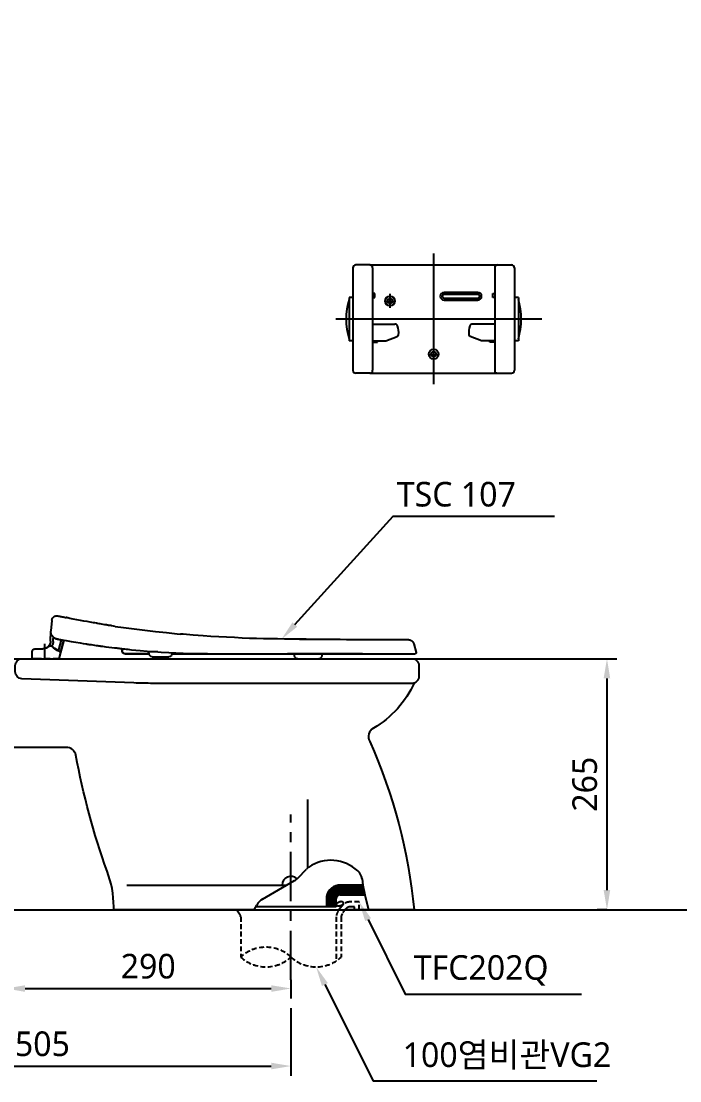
# Model space of a CAD drawing. Extents: x 70 to 2270, y 22 to 2174.
# Drawn here: x 501 to 1170, y 22 to 1098 of the extents above; entities that cross this region are included whole.
import ezdxf

# ---------------------------------------------------------------- set-up
doc = ezdxf.new("R2010")
doc.units = 0
doc.header["$LTSCALE"] = 20
doc.header["$MEASUREMENT"] = 0
doc.linetypes.add('CENTER', pattern=[2, 1.25, -0.25, 0.25, -0.25])
doc.linetypes.add('HIDDEN', pattern=[0.375, 0.25, -0.125])
doc.layers.get('0').update_dxf_attribs({"linetype": 'CONTINUOUS'})
doc.layers.get('DEFPOINTS').update_dxf_attribs({"linetype": 'CONTINUOUS'})
for name, color, linetype in [('1', 1, 'CONTINUOUS'), ('2', 2, 'CONTINUOUS'), ('3', 3, 'CONTINUOUS'), ('4', 4, 'CONTINUOUS'), ('6', 6, 'CONTINUOUS'), ('CEN', 1, 'CENTER'), ('CENTER', 2, 'CENTER'), ('FAUCET', 4, 'CONTINUOUS')]:
    doc.layers.add(name, color=color, linetype=linetype)
doc.styles.add('ROMANS', font='ROMANS')
doc.styles.get("Standard").update_dxf_attribs({"font": 'NanumGothic.ttf'})
doc.dimstyles.get("Standard").update_dxf_attribs({"dimtxt": 0.18, "dimasz": 0.18, "dimexe": 0.18, "dimexo": 0.0625, "dimgap": 0.09, "dimtad": 0, "dimtih": 1, "dimtoh": 1, "dimdec": 4, "dimzin": 0, "dimdsep": 46, "dimtxsty": 'Standard', "dimcen": 0.09, "dimadec": 0, "dimazin": 0, "dimtfac": 1, "dimtdec": 4, "dimtofl": 0, "dimtmove": 0, "dimatfit": 3, "dimfxl": 1, "dimtolj": 1, "dimtzin": 0, "dimarcsym": 0})

# ---------------------------------------------------------------- blocks, each defined once
blk = doc.blocks.new('*D8')
at = {"color": 3, "lineweight": -2, "transparency": 16777216}
for p, q in [((898, 450.6), (1106, 450.6)), ((1096, 430.6), (1096, 215.6)), ((1096, 195.6), (1086, 195.6))]:
    blk.add_line(p, q, dxfattribs=at)
at = {"color": 3, "transparency": 16777216}
for points in [[(1092.6, 430.6), (1099.3, 430.6), (1096, 450.6)], [(1092.6, 215.6), (1099.3, 215.6), (1096, 195.6)]]:
    blk.add_solid(points, dxfattribs=at)
at = {"layer": 'DEFPOINTS', "color": 0, "transparency": 16777216}
for p in [(898, 450.6), (1096, 195.6), (1096, 195.6)]:
    blk.add_point(p, dxfattribs=at)
at = {"color": 2, "transparency": 16777216, "insert": (1073.5, 323.1), "char_height": 25, "attachment_point": 5, "rotation": 90}
blk.add_mtext('\\A1;265', dxfattribs=at)
blk = doc.blocks.new('*D10')
at = {"layer": '3', "color": 3, "lineweight": -2, "transparency": 16777216}
for p, q in [((485, 367.6), (485, 105.6)), ((775, 124.3), (775, 105.6)), ((505, 115.6), (755, 115.6))]:
    blk.add_line(p, q, dxfattribs=at)
at = {"layer": '3', "color": 3, "transparency": 16777216}
for points in [[(505, 118.9), (505, 112.2), (485, 115.6)], [(755, 118.9), (755, 112.2), (775, 115.6)]]:
    blk.add_solid(points, dxfattribs=at)
at = {"layer": 'DEFPOINTS', "color": 0, "transparency": 16777216}
for p in [(485, 367.6), (775, 124.3), (775, 115.6)]:
    blk.add_point(p, dxfattribs=at)
at = {"layer": '3', "color": 2, "transparency": 16777216, "insert": (630, 138.1), "char_height": 25, "attachment_point": 5}
blk.add_mtext('\\A1;290', dxfattribs=at)
blk = doc.blocks.new('*D11')
at = {"layer": '3', "color": 3, "lineweight": -2, "transparency": 16777216}
for p, q in [((270, 95.6), (270, 26.8)), ((775, 95.6), (775, 26.8)), ((290, 36.8), (755, 36.8))]:
    blk.add_line(p, q, dxfattribs=at)
at = {"layer": '3', "color": 3, "transparency": 16777216}
for points in [[(290, 40.2), (290, 33.5), (270, 36.8)], [(755, 40.2), (755, 33.5), (775, 36.8)]]:
    blk.add_solid(points, dxfattribs=at)
at = {"layer": 'DEFPOINTS', "color": 0, "transparency": 16777216}
for p in [(270, 95.6), (775, 95.6), (775, 36.8)]:
    blk.add_point(p, dxfattribs=at)
at = {"layer": '3', "color": 2, "transparency": 16777216, "insert": (522.5, 59.3), "char_height": 25, "attachment_point": 5}
blk.add_mtext('\\A1;505', dxfattribs=at)
blk = doc.blocks.new('A$C52564A54')
for p, q in [((370, 38.8), (371, 28.2)), ((370.1, 23.9), (370.1, 24)), ((370.1, 24), (370.1, 24)), ((370.1, 23.9), (370.1, 24)), ((370.1, 24), (370.1, 24)), ((371.4, 17.7), (371, 27.8)), ((371.4, 17.7), (371, 27.8)), ((371.4, 17.7), (371, 27.8)), ((371.4, 17.7), (371, 27.8)), ((2.3, 15), (0, 6.3)), ((358, 18.8), (362.5, 1.1)), ((358, 18.8), (362.5, 1.1)), ((360.8, 7.5), (358, 18.8)), ((360.8, 7.5), (358, 18.8)), ((358.9, 19), (359, 19)), ((358.9, 19), (359, 19)), ((360.6, 19.3), (363.3, 8.9)), ((360.6, 19.3), (363.3, 8.9)), ((368.7, 17.6), (368.6, 20.7)), ((368.7, 17.6), (368.6, 20.7)), ((0, 6.3), (0, 6.3)), ((95.7, 5), (95.8, 2.8)), ((99.5, 0), (98.8, 0)), ((104.5, 0), (99.5, 0)), ((112.2, 0), (104.5, 0)), ((119.9, 0), (112.2, 0)), ((120.5, 0), (119.9, 0)), ((123.5, 2.8), (123.6, 5)), ((248, 6.1), (248.1, 4.8)), ((253.4, 2), (251.1, 2)), ((258.9, 2), (253.4, 2)), ((264.7, 2), (258.9, 2)), ((262.3, 7), (267.1, 7)), ((268.1, 2), (264.7, 2)), ((267.1, 7), (271.2, 7)), ((268.3, 2), (268.1, 2)), ((271.2, 7), (271.4, 7)), ((271.3, 4.8), (271.4, 7)), ((271.9, 7.5), (271.9, 7.7)), ((362.5, 1.1), (362.7, 0.1)), ((362.7, 0.1), (362.8, 0)), ((362.8, 0), (368.7, 0)), ((387.2, 10), (379.3, 10)), ((387.2, 10), (379.3, 10)), ((380.7, 0), (390.1, 0)), ((390.2, 0.1), (390.1, 0)), ((390.2, 1.1), (390.2, 7)), ((390.2, 1.1), (390.2, 7)), ((390.2, 0.1), (390.2, 1.1))]:
    blk.add_line(p, q)
for points in [[(364.1, 43.5), (363.8, 43.5), (363.4, 43.4), (363, 43.3), (362.5, 43.2), (362.2, 43.1), (361.8, 43.1), (361.4, 43), (361.2, 42.9), (360.9, 42.9), (360.6, 42.8), (360.3, 42.8), (360, 42.7), (359.7, 42.7), (359.4, 42.6), (359.1, 42.5), (358.7, 42.5), (358.3, 42.4), (357.9, 42.3), (357.4, 42.2), (356.9, 42.1), (356.4, 42), (355.9, 41.9), (355.4, 41.8)], [(370, 39.4), (369.8, 40), (369.6, 40.6), (369.3, 41.1), (369, 41.6), (368.7, 42), (368.4, 42.3), (368, 42.6), (367.9, 42.7), (367.7, 42.8), (367.3, 43.1), (366.9, 43.2), (366.1, 43.5), (365, 43.6), (364.1, 43.5)], [(305.9, 32.9), (297.3, 31.7), (286.4, 30.2), (275.6, 28.9), (264.7, 27.6), (253.7, 26.5), (242.7, 25.4), (239.4, 25.1)], [(305.8, 32.9), (309, 33.4), (309.5, 33.5), (309.9, 33.6), (310.1, 33.6), (310.6, 33.7), (311.3, 33.8), (312, 33.9), (312.4, 33.9), (312.7, 34), (313.1, 34.1), (313.6, 34.1), (314, 34.2), (314.5, 34.3), (316.4, 34.6), (318, 34.9), (319.6, 35.1), (320.9, 35.4), (322.1, 35.6), (323.2, 35.7), (324.1, 35.9), (324.8, 36), (326.3, 36.3), (327.9, 36.6), (331.1, 37.1), (334.3, 37.7), (337.6, 38.3), (341.1, 38.9), (344.7, 39.6), (348.3, 40.3), (351.9, 41)], [(111.9, 19.9), (112.3, 19.9), (119.4, 19.9), (126.6, 20), (133.6, 20), (140.7, 20.1), (147.8, 20.2), (155, 20.3), (162.2, 20.5), (169.4, 20.7), (176.7, 21), (184.6, 21.4), (192.6, 21.8), (200.6, 22.2), (208.6, 22.7), (216.5, 23.2), (226.6, 24), (236.7, 24.9), (239.4, 25.1)], [(370.1, 23.9), (370.1, 23.8), (369.9, 23.6), (369.8, 23.4), (369.6, 23.2), (369.4, 22.9), (369.3, 22.7), (369.1, 22.5), (368.9, 22.3), (368.8, 22.1), (368.6, 22), (368.2, 21.6)], [(370.1, 24), (370.2, 24.1), (370.3, 24.3), (370.5, 24.7), (370.6, 25.1), (370.8, 25.7)], [(370.8, 25.7), (370.9, 26.3), (371, 26.8), (371, 27.4), (371, 28.1)], [(371, 28.2), (371, 28.1)], [(2.5, 15.4), (2.3, 14.9)], [(2.8, 16.3), (2.6, 15.8), (2.5, 15.4)], [(2.9, 16.4), (2.8, 16.3)], [(6.1, 19.1), (6, 19), (5.8, 19), (5.7, 18.9), (5.6, 18.9), (5.5, 18.8), (5.3, 18.7), (5.1, 18.6), (4.8, 18.4), (4.5, 18.2), (4.2, 18)], [(8.6, 19.4), (8.3, 19.4), (8, 19.4), (7.8, 19.4), (7.6, 19.4), (7.5, 19.4), (7.4, 19.4)], [(8.6, 19.4), (8.3, 19.4)], [(111.9, 19.9), (110.5, 19.9), (103.6, 19.9), (96.8, 19.8), (90.1, 19.8), (83.6, 19.8), (77.1, 19.8), (70.7, 19.7), (64.4, 19.7), (58.3, 19.7), (52.4, 19.6), (47.5, 19.6), (42.8, 19.6), (38.2, 19.6), (33.9, 19.6), (30.6, 19.5), (27.6, 19.5), (24.7, 19.5), (22, 19.5), (19.7, 19.5), (17.6, 19.5), (15.8, 19.5), (14.1, 19.5), (12.7, 19.4), (11.5, 19.4), (10.4, 19.4), (9.6, 19.4), (9, 19.4), (8.6, 19.4)], [(118.6, 19.9), (117.7, 19.9), (110.8, 19.9), (103.9, 19.9), (103.6, 19.9)], [(355.6, 18.4), (350.6, 17.5), (345.8, 16.7), (341.2, 16), (338.2, 15.5), (335.4, 15.1), (335.1, 15), (334.8, 15), (334.6, 14.9), (334.2, 14.9), (333.9, 14.8), (333.5, 14.8), (333, 14.7), (332.6, 14.6), (331.4, 14.5), (330, 14.3), (328.4, 14), (326.7, 13.8), (325, 13.5), (323.5, 13.3), (322.2, 13.1), (321.1, 13), (320.2, 12.9), (319.5, 12.8), (319.4, 12.8), (319.3, 12.7), (319.1, 12.7), (319, 12.7), (318.9, 12.7), (318.7, 12.7), (315.3, 12.2), (312.3, 11.8), (309.3, 11.5), (306.6, 11.1), (305.5, 11), (304.2, 10.9), (303, 10.7), (301.8, 10.6), (300.6, 10.4), (299.4, 10.3), (298.1, 10.2), (296.4, 10), (294.7, 9.8), (292.9, 9.6), (291.2, 9.4), (289, 9.2), (280.5, 8.4), (273.4, 7.8), (266.3, 7.3), (258.9, 6.8), (251.4, 6.3), (244, 5.9), (236.6, 5.6), (229.8, 5.4), (223.1, 5.2), (216.4, 5.1), (209.9, 5), (203.5, 5)], [(364.9, 20.1), (364.5, 20), (364, 20), (363.5, 19.9), (362.8, 19.7), (362, 19.6), (361.3, 19.5), (359.5, 19.1), (357.6, 18.8), (355.6, 18.4)], [(365.4, 20.2), (364.9, 20.1)], [(367.9, 21.4), (367.7, 21.3), (367.3, 21.1), (367, 20.9), (366.3, 20.6), (365.6, 20.3), (365.4, 20.2)], [(368.6, 20.7), (368.6, 20.7), (368.5, 20.9), (368.4, 21), (368.3, 21.1), (368.1, 21.2), (368, 21.2), (367.8, 21.1), (367.8, 21.1)], [(368.6, 20.7), (368.6, 20.7), (368.5, 20.9), (368.4, 21), (368.3, 21.1), (368.1, 21.2), (368, 21.2), (367.8, 21.1), (367.8, 21.1)], [(367.9, 21.4), (367.9, 21.5)], [(369.6, 12.7), (369.6, 12.8), (369.7, 12.9), (369.8, 13.1), (369.8, 13.2), (369.7, 13.3)], [(369.6, 12.7), (369.6, 12.8), (369.7, 12.9), (369.8, 13.1), (369.8, 13.2), (369.7, 13.3)], [(373.1, 12.5), (372.7, 12.9), (372.1, 13.2), (371.4, 13.2), (370.8, 13), (370.2, 12.7)], [(373.1, 12.5), (372.7, 12.9), (372.1, 13.2), (371.4, 13.2), (370.8, 13), (370.2, 12.7)], [(372.9, 13.3), (372.7, 13.5), (372.6, 13.7)], [(372.9, 13.3), (372.7, 13.5), (372.6, 13.7)], [(373.2, 12.9), (372.9, 13.3)], [(373.2, 12.9), (372.9, 13.3)], [(54.4, 5), (60, 5), (65.7, 5), (71.5, 5)], [(71.5, 5), (77.3, 5), (84.9, 5), (92.6, 5), (100.5, 5), (108.4, 5), (114.7, 5), (121.1, 5), (127.5, 5), (130.8, 5)], [(211.9, 5), (212.1, 5), (217.2, 5), (219.5, 5), (221.9, 5), (224.6, 5), (227.4, 5), (230.5, 5), (233.5, 5), (236.7, 5), (240.1, 5), (243.6, 5), (247.2, 5), (248, 5)], [(271.3, 5), (272.7, 5)], [(272.7, 5), (272.4, 5)], [(272.5, 5), (274.4, 5), (276.6, 5), (278.6, 5), (280.3, 5), (281.9, 5), (283.1, 5)], [(272.5, 5), (274.4, 5), (276.6, 5), (278.6, 5), (280.3, 5), (281.9, 5), (283.1, 5)], [(272.8, 5), (274.9, 5), (277.2, 5), (279.2, 5), (281, 5), (282.5, 5), (283.9, 5), (285.3, 5), (286.5, 5), (287.5, 5), (288.4, 5), (289, 5), (289.7, 5), (290.5, 5), (291.3, 5), (292, 5), (292.8, 5), (293.5, 5), (294.2, 5), (294.8, 5), (295.4, 5), (295.8, 5)], [(295.8, 5), (296.3, 5.1), (296.8, 5.3), (297.1, 5.5), (297.4, 5.6), (297.6, 5.8), (297.7, 5.9), (297.8, 6), (297.8, 6), (298, 6.2), (298.1, 6.3), (298.3, 6.7), (298.5, 7.2), (298.6, 7.7)], [(295.9, 5), (296, 5)], [(298.6, 7.7), (298.6, 8.2), (298.7, 9.2), (298.8, 10.1), (298.8, 10.3)], [(298.7, 7.7), (298.6, 7.7)], [(298.6, 7.7), (298.6, 7.7)], [(298.7, 7.7), (298.6, 7.7), (298.6, 7.7)], [(363, 7.8), (363.3, 8)], [(363, 7.8), (363.3, 8)], [(363.3, 8.9), (363.3, 8.9), (363.4, 8.7), (363.5, 8.6), (363.6, 8.5), (363.8, 8.5), (364, 8.6), (364, 8.6)], [(363.3, 8.9), (363.3, 8.9), (363.4, 8.7), (363.5, 8.6), (363.6, 8.5), (363.8, 8.5), (364, 8.6), (364, 8.6)], [(363.3, 8), (363.3, 8), (363.6, 8.1), (363.8, 8.3)], [(363.3, 8), (363.3, 8), (363.6, 8.1), (363.8, 8.3)], [(363.8, 8.3), (363.9, 8.3)], [(363.8, 8.3), (363.9, 8.3)], [(363.9, 8.3), (364, 8.6)], [(363.9, 8.3), (364, 8.6)]]:
    blk.add_lwpolyline(points)
for centre, radius, start, end in [((367.3, 38.9), 2.69, 3.9579, 11.9816), ((363.5, 27.5), 7.5, 2, 2.7982), ((363.5, 27.5), 7.5, 2, 2.7982), ((8.1, 13.4), 6, 160.4751, 165), ((8.1, 13.4), 6, 150.1859, 160.4751), ((8.1, 13.4), 6, 131.0189, 150.1859), ((8.1, 13.4), 6, 122.9105, 131.0189), ((8.1, 13.4), 6, 96.8092, 109.4501), ((349.4, 34.1), 29.9, 295.8502, 314.0787), ((349.4, 34.1), 29.9, 295.8502, 314.0787), ((363.5, 27.5), 7.69, 269.1838, 303.7283), ((363.5, 27.5), 7.69, 269.1838, 303.7283), ((349.4, 34.1), 29.4, 299.7204, 313.367), ((349.4, 34.1), 29.4, 299.7204, 313.367), ((379.3, 18), 10.7, 182, 205.8993), ((379.3, 18), 10.7, 182, 205.8993), ((379.3, 18), 8, 182, 216.2906), ((379.3, 18), 8, 182, 216.2906), ((379.3, 18), 8, 182, 219.3947), ((379.3, 18), 8, 182, 219.3947), ((379.3, 18), 8, 216.2906, 270), ((379.3, 18), 8, 216.2906, 270), ((1, 6), 1, 165, 254.8966), ((1, 6), 1, 254.8966, 256.5274), ((1, 6), 1, 256.5274, 270), ((98.8, 3), 3, 183, 270), ((120.5, 3), 3, 270, 357), ((251.1, 5), 3, 183, 270), ((268.3, 5), 3, 270, 357), ((271.4, 7.5), 0.5, 270, 359.5), ((295.7, 8), 3, 270, 274.7747), ((295.7, 8), 3, 274.7747, 354.9515), ((349.4, 34.1), 29.6, 295.4569, 297.2096), ((349.4, 34.1), 29.6, 295.4569, 297.2096)]:
    blk.add_arc(centre, radius, start, end)
for centre, major_axis, ratio, start_param, end_param in [((362.8, 6), (0.64, 1.36), 0.999745, 0.88317, 2.258423), ((362.8, 6), (0.64, 1.36), 0.999745, 0.88317, 2.258423), ((374.7, 0), (6, 0), 0.017455, 0, 3.141593), ((387.2, 7), (-2.12, -2.12), 0.999695, 2.356347, 3.926838), ((387.2, 7), (-2.12, -2.12), 0.999695, 2.356347, 3.926838)]:
    blk.add_ellipse(centre, major_axis=major_axis, ratio=ratio, start_param=start_param, end_param=end_param)
for points, knots in [([(351.9, 41), (353.5, 41.4), (354.4, 41.6), (355.3, 41.8), (355.4, 41.8)], [0.5579079, 0.5579079, 0.5579079, 0.5579079, 0.6563781, 0.6627775, 0.6627775, 0.6627775, 0.6627775]), ([(370, 38.8), (370, 38.9), (370, 38.9), (370, 38.9), (370, 38.9), (370, 39), (370, 39), (370, 39), (370, 39), (370, 39)], [0.6481132, 0.6481132, 0.6481132, 0.6481132, 0.6666667, 0.7083333, 0.75, 0.7916667, 0.8333333, 0.875, 0.8999216, 0.8999216, 0.8999216, 0.8999216]), ([(368.2, 21.6), (368.2, 21.6), (368.1, 21.6), (368, 21.5), (367.9, 21.5)], [0.5313492, 0.5313492, 0.5313492, 0.5313492, 0.53685986, 0.5619487, 0.5619487, 0.5619487, 0.5619487]), ([(4.1, 5), (4, 5), (3.5, 5), (2.7, 5), (2, 5), (1.4, 5), (1.1, 5), (1, 5), (1, 5)], [0.861886, 0.861886, 0.861886, 0.861886, 0.8717949, 0.8974359, 0.9230769, 0.9487179, 0.974359, 0.9832213, 0.9832213, 0.9832213, 0.9832213]), ([(11.6, 5), (11.4, 5), (10.7, 5), (9.3, 5), (7.6, 5), (6.1, 5), (5.1, 5), (4.6, 5), (4.5, 5)], [0.73864, 0.73864, 0.73864, 0.73864, 0.7435897, 0.7692308, 0.7948718, 0.8205128, 0.8461538, 0.852694, 0.852694, 0.852694, 0.852694]), ([(18, 5), (18, 5), (17.1, 5), (15.4, 5), (13.3, 5), (12.1, 5), (11.6, 5)], [0.66640344, 0.66640344, 0.66640344, 0.66640344, 0.66666667, 0.69230769, 0.71794872, 0.73864, 0.73864, 0.73864, 0.73864]), ([(22.3, 5), (21.8, 5), (20.3, 5), (18.9, 5), (18, 5)], [0.628992, 0.628992, 0.628992, 0.628992, 0.64102564, 0.66640344, 0.66640344, 0.66640344, 0.66640344]), ([(30.5, 5), (29.5, 5), (27.2, 5), (24.5, 5), (22.8, 5), (22.3, 5)], [0.56944495, 0.56944495, 0.56944495, 0.56944495, 0.58974359, 0.61538462, 0.628992, 0.628992, 0.628992, 0.628992]), ([(32, 5), (31.8, 5), (31.3, 5), (30.8, 5), (30.5, 5)], [0.56, 0.56, 0.56, 0.56, 0.564102564, 0.569444947, 0.569444947, 0.569444947, 0.569444947]), ([(42.8, 5), (42, 5), (39.4, 5), (36.7, 5), (34.9, 5), (34.5, 5)], [0.50018596, 0.50018596, 0.50018596, 0.50018596, 0.51282051, 0.53846154, 0.54483612, 0.54483612, 0.54483612, 0.54483612]), ([(57.4, 5), (55.2, 5), (51.1, 5), (46.3, 5), (43.7, 5), (42.8, 5)], [0.43640576, 0.43640576, 0.43640576, 0.43640576, 0.46153846, 0.48717949, 0.50018596, 0.50018596, 0.50018596, 0.50018596]), ([(60.2, 5), (59.3, 5), (58.3, 5), (57.4, 5), (57.4, 5)], [0.42570156, 0.42570156, 0.42570156, 0.42570156, 0.43589744, 0.43640576, 0.43640576, 0.43640576, 0.43640576]), ([(95, 5), (92.9, 5), (87.8, 5), (80.1, 5), (71.8, 5), (65.3, 5), (61.5, 5), (60.2, 5)], [0.3136, 0.3136, 0.3136, 0.3136, 0.3333333, 0.3589744, 0.3846154, 0.4102564, 0.4257016, 0.4257016, 0.4257016, 0.4257016]), ([(105, 5), (102.4, 5), (99.1, 5), (95.7, 5), (95, 5)], [0.2833008, 0.2833008, 0.2833008, 0.2833008, 0.30769231, 0.3136, 0.3136, 0.3136, 0.3136]), ([(114.6, 5), (114.2, 5), (111.3, 5), (108.1, 5), (105.2, 5), (105, 5)], [0.25288704, 0.25288704, 0.25288704, 0.25288704, 0.25641026, 0.28205128, 0.2833008, 0.2833008, 0.2833008, 0.2833008]), ([(121.5, 5), (121.4, 5), (119.9, 5), (118.4, 5), (116.9, 5)], [0.22983625, 0.22983625, 0.22983625, 0.22983625, 0.23076923, 0.24515994, 0.24515994, 0.24515994, 0.24515994]), ([(135.1, 5), (132.9, 5), (128.4, 5), (123.9, 5), (121.5, 5)], [0.1833431, 0.1833431, 0.1833431, 0.1833431, 0.20512821, 0.22983625, 0.22983625, 0.22983625, 0.22983625]), ([(139.4, 5), (138.3, 5), (136.9, 5), (135.5, 5), (135.1, 5)], [0.16917675, 0.16917675, 0.16917675, 0.16917675, 0.17948718, 0.1833431, 0.1833431, 0.1833431, 0.1833431]), ([(151.3, 5), (148.8, 5), (144.8, 5), (140.9, 5), (139.4, 5)], [0.13054123, 0.13054123, 0.13054123, 0.13054123, 0.15384615, 0.16917675, 0.16917675, 0.16917675, 0.16917675]), ([(165.1, 5), (163.5, 5), (159, 5), (154.5, 5), (151.6, 5), (151.3, 5)], [0.08980628, 0.08980628, 0.08980628, 0.08980628, 0.1025641, 0.12820513, 0.13054123, 0.13054123, 0.13054123, 0.13054123]), ([(172.3, 5), (171.5, 5), (169.7, 5), (167.9, 5), (167, 5)], [0.07047056, 0.07047056, 0.07047056, 0.07047056, 0.07692308, 0.08450109, 0.08450109, 0.08450109, 0.08450109]), ([(183.6, 5), (182.4, 5), (178.5, 5), (174.8, 5), (172.3, 5)], [0.0428311, 0.0428311, 0.0428311, 0.0428311, 0.05128205, 0.07047056, 0.07047056, 0.07047056, 0.07047056]), ([(203.5, 5), (199.2, 5), (194, 5), (189.1, 5), (188.1, 5)], [0, 0, 0, 0, 0.02564103, 0.03233574, 0.03233574, 0.03233574, 0.03233574]), ([(210.5, 5), (209.4, 5), (207.4, 5), (205.4, 5), (204.6, 5)], [0.3724, 0.3724, 0.3724, 0.3724, 0.38636364, 0.39676233, 0.39676233, 0.39676233, 0.39676233]), ([(217.1, 5), (215.6, 5), (213.4, 5), (211.3, 5), (210.5, 5)], [0.34535153, 0.34535153, 0.34535153, 0.34535153, 0.36363636, 0.3724, 0.3724, 0.3724, 0.3724]), ([(223.3, 5), (221.6, 5), (219.5, 5), (217.4, 5), (217.1, 5)], [0.31917071, 0.31917071, 0.31917071, 0.31917071, 0.34090909, 0.34535153, 0.34535153, 0.34535153, 0.34535153]), ([(225.2, 5), (224.7, 5), (224, 5), (223.4, 5), (223.3, 5)], [0.3108, 0.3108, 0.3108, 0.3108, 0.318181818, 0.319170714, 0.319170714, 0.319170714, 0.319170714]), ([(235.4, 5), (234.9, 5), (232.8, 5), (229.4, 5), (226.4, 5), (225.2, 5)], [0.2646, 0.2646, 0.2646, 0.2646, 0.27272727, 0.29545455, 0.3108, 0.3108, 0.3108, 0.3108]), ([(238.4, 5), (238.4, 5), (237.9, 5), (237.4, 5), (237, 5)], [0.2492, 0.2492, 0.2492, 0.2492, 0.25, 0.2569, 0.2569, 0.2569, 0.2569]), ([(247.1, 5), (246.6, 5), (245.1, 5), (243, 5), (241.3, 5), (240.8, 5)], [0.1951544, 0.1951544, 0.1951544, 0.1951544, 0.20454545, 0.22727273, 0.23606832, 0.23606832, 0.23606832, 0.23606832]), ([(295.6, 5), (295.5, 5), (295.4, 5), (295, 5), (294.6, 5), (294.2, 5), (293.7, 5), (293.1, 5), (292.4, 5), (291.7, 5), (290.9, 5), (290, 5), (289, 5), (287.9, 5), (286.7, 5), (285.2, 5), (283.4, 5), (281.3, 5), (278.8, 5), (275.9, 5), (273.6, 5), (272.4, 5)], [0.0528071, 0.0528071, 0.0528071, 0.0528071, 0.1, 0.15, 0.2, 0.25, 0.3, 0.35, 0.4, 0.45, 0.5, 0.55, 0.6, 0.65, 0.7, 0.75, 0.8, 0.85, 0.9, 0.95, 1, 1, 1, 1]), ([(295.7, 5), (295.7, 5), (295.6, 5), (295.6, 5), (295.6, 5)], [0.00000057, 0.00000057, 0.00000057, 0.00000057, 0.05, 0.05280712, 0.05280712, 0.05280712, 0.05280712]), ([(298.9, 10.3), (298.9, 10), (298.8, 9.6), (298.7, 8.9), (298.7, 8.3), (298.7, 7.9), (298.7, 7.7)], [0.94696473, 0.94696473, 0.94696473, 0.94696473, 0.96774463, 0.97883552, 0.98992641, 1, 1, 1, 1])]:
    blk.add_open_spline(points, degree=3, knots=knots)
for points in [[(373.2, 12.9), (373.2, 12.9), (373.1, 12.8), (373.1, 12.7), (373.1, 12.6), (373.1, 12.5)], [(373.2, 12.9), (373.2, 12.9), (373.1, 12.8), (373.1, 12.7), (373.1, 12.6), (373.1, 12.5)], [(1, 5), (1, 5), (1, 5), (1, 5)], [(4.5, 5), (4.4, 5), (4.3, 5), (4.1, 5)], [(34.5, 5), (33.7, 5), (32.8, 5), (32, 5)], [(116.9, 5), (116.2, 5), (115.4, 5), (114.6, 5)], [(167, 5), (166.4, 5), (165.7, 5), (165.1, 5)], [(188.1, 5), (186.6, 5), (185, 5), (183.6, 5)], [(204.6, 5), (204.2, 5), (203.9, 5), (203.5, 5)], [(237, 5), (236.5, 5), (235.9, 5), (235.4, 5)], [(239.8, 5), (239.4, 5), (238.9, 5), (238.4, 5)], [(240.8, 5), (240.5, 5), (240.1, 5), (239.8, 5)], [(248, 5), (247.7, 5), (247.4, 5), (247.1, 5)], [(272.4, 5), (272, 5), (271.6, 5), (271.3, 5)], [(361.3, 5.7), (361.3, 5.7), (361.3, 5.7), (361.3, 5.7), (361.3, 5.7), (361.3, 5.8), (361.3, 5.8), (361.3, 5.9), (361.3, 5.9), (361.2, 6), (361.2, 6.1), (361.2, 6.2), (361.2, 6.3), (361.1, 6.4), (361.1, 6.6), (361.1, 6.7), (361, 6.8), (361, 7), (361, 7.1), (360.9, 7.2), (360.9, 7.3), (360.9, 7.4), (360.9, 7.5), (360.8, 7.5)], [(361.3, 5.7), (361.3, 5.7), (361.3, 5.7), (361.3, 5.7), (361.3, 5.7), (361.3, 5.8), (361.3, 5.8), (361.3, 5.9), (361.3, 5.9), (361.2, 6), (361.2, 6.1), (361.2, 6.2), (361.2, 6.3), (361.1, 6.4), (361.1, 6.6), (361.1, 6.7), (361, 6.8), (361, 7), (361, 7.1), (360.9, 7.2), (360.9, 7.3), (360.9, 7.4), (360.9, 7.5), (360.8, 7.5)], [(362.2, 7.4), (362.2, 7.4), (362.2, 7.3), (362.3, 7.3), (362.4, 7.3), (362.5, 7.2)], [(362.2, 7.4), (362.2, 7.4), (362.2, 7.3), (362.3, 7.3), (362.4, 7.3), (362.5, 7.2)]]:
    blk.add_open_spline(points, degree=3)
at = {"layer": 'CEN', "ltscale": 5}
blk.add_line((377.2, 0), (377.2, 15), dxfattribs=at)

msp = doc.modelspace()

# ---------------------------------------------------------------- linework, layer by layer
for p, q in [((791.74745, 307.5899), (791.74745, 237.84844)), ((781.92235, 227.76353), (790.7472, 236.90337)), ((847.39593, 227.08546), (848.11686, 220.59893)), ((608.18395, 220.56744), (770.60993, 220.56744)), ((745.99287, 206.37467), (778.62356, 225.18764)), ((848.11686, 220.59893), (850.1661, 210.59893)), ((810.97794, 206.59893), (810.97794, 198.56744)), ((820.97794, 198.56744), (820.97794, 206.59893)), ((824.97794, 210.59893), (850.1661, 210.59893)), ((850.1661, 210.59893), (853.85474, 195.56744)), ((737.68361, 195.56744), (740.21362, 200.37048)), ((820.97794, 198.56744), (810.97794, 198.56744))]:
    msp.add_line(p, q)
at = {"color": 0}
for p, q in [((849.17204, 215.44981), (814.13073, 215.44981)), ((848.96712, 216.44981), (815.03007, 216.44981)), ((848.76219, 217.44981), (816.13156, 217.44981)), ((848.55727, 218.44981), (817.52431, 218.44981)), ((848.35234, 219.44981), (819.42322, 219.44981)), ((848.14742, 220.44981), (822.94002, 220.44981)), ((820.97794, 206.41832), (810.97794, 206.41832)), ((820.97794, 205.41832), (810.97794, 205.41832)), ((821.06949, 207.44981), (811.00382, 207.44981)), ((821.43192, 208.44981), (811.10083, 208.44981)), ((822.17214, 209.44981), (811.27128, 209.44981)), ((823.89594, 210.44981), (811.51797, 210.44981)), ((849.99174, 211.44981), (811.8452, 211.44981)), ((849.78681, 212.44981), (812.25917, 212.44981)), ((849.58189, 213.44981), (812.7687, 213.44981)), ((849.37697, 214.44981), (813.3864, 214.44981)), ((820.97794, 204.41832), (810.97794, 204.41832)), ((820.97794, 203.41832), (810.97794, 203.41832)), ((820.97794, 202.41832), (810.97794, 202.41832)), ((820.97794, 201.41832), (810.97794, 201.41832)), ((820.97794, 200.41832), (810.97794, 200.41832)), ((820.97794, 199.41832), (810.97794, 199.41832))]:
    msp.add_line(p, q, dxfattribs=at)
at = {"linetype": 'HIDDEN'}
for p, q in [((719.85876, 195.56744), (722.95004, 191.32582)), ((826.69961, 199.39495), (822.96509, 194.27069)), ((830.74037, 196.45007), (827.00584, 191.32582)), ((844.36808, 203.50519), (834.78112, 203.50519)), ((839.36808, 198.50519), (834.78112, 198.50519)), ((839.36808, 195.56744), (839.36808, 198.50519)), ((844.36808, 195.56744), (844.36808, 203.50519)), ((723.90928, 188.38094), (723.90928, 147.56882)), ((821.0466, 188.38094), (821.0466, 143.67116)), ((826.0466, 188.38094), (826.0466, 147.56882))]:
    msp.add_line(p, q, dxfattribs=at)
at = {"color": 7}
msp.add_line((810.97794, 198.56744), (739.26386, 198.56744), dxfattribs=at)
for points in [[(737.68361, 195.56744), (594.97794, 195.56744), (594.97794, 198.52746, 0.0932365896), (588.14284, 234.86341, -0.0398260779), (556.54356, 352.5444, 0.3570563806), (546.74093, 360.56744), (491.97794, 360.56744, -0.4142135624), (484.97794, 367.56744), (484.97794, 443.56744, -0.4142135624), (491.97794, 450.56744), (897.97794, 450.56744, -0.4142135624), (904.97794, 443.56744), (904.97794, 432.56744, -0.4142135624), (897.97794, 425.56744), (634.58977, 425.56744, -0.0096109434), (615.37321, 425.93685), (501.70891, 430.30856, -0.4029982896), (494.97794, 437.30339), (494.97794, 443.56744, -0.4142135624), (501.97794, 450.56744)], [(900.13026, 425.90655, -0.1582021339), (858.77151, 380.07255, 0.4075407932), (854.98961, 366.61408, -0.0824715057), (899.97794, 195.56744), (830.09711, 195.56744)]]:
    msp.add_lwpolyline(points, format="xyb")
at = {"color": 2}
msp.add_lwpolyline([(825.62388, 199.65805, -0.0621308276), (824.22858, 199.24227, -0.0753600164), (823.02619, 199.22415, -0.107055245), (821.96312, 199.61059, -0.1498887269), (821.43, 200.22925, -0.1498887269), (821.33536, 201.04042, -0.107055245), (821.77032, 202.08458, -0.0753600164), (822.59741, 202.9575, -0.0621308276), (823.84781, 203.70331, -0.0621308276), (825.24311, 204.11909, -0.0753600164), (826.4455, 204.13721, -0.107055245), (827.50857, 203.75077, -0.1498887269), (828.04169, 203.13211, -0.1498887269), (828.13633, 202.32094, -0.107055245), (827.70137, 201.27678, -0.0753600164), (826.87428, 200.40386, -0.0621308276)], format="xyb", close=True, dxfattribs=at)
for centre, radius, start, end in [((801.53811, 226.48434), 15, 124.26890666, 136.00449099), ((815.61505, 205.82424), 40, 46.88617348, 124.26890666), ((774.97794, 220.56744), 9, 46.23403377, 180), ((771.13143, 238.18256), 15, 299.96527124, 316.00449099), ((832.7013, 224.07417), 15, 11.58096949, 46.88617348), ((824.97794, 206.59893), 14, 98.37003991, 180), ((753.485, 193.37974), 15, 119.96527124, 152.22187385), ((824.97794, 206.59893), 4, 90, 180)]:
    msp.add_arc(centre, radius, start, end)
at = {"linetype": 'HIDDEN'}
for centre, radius, start, end in [((831.0466, 188.38094), 10, 143.91564376, 180), ((834.78112, 193.50519), 10, 90, 143.91564376), ((834.78112, 193.50519), 5, 90, 143.91564376), ((718.90928, 188.38094), 5, 0, 36.08435624), ((831.0466, 188.38094), 5, 143.91564376, 180), ((749.44361, 119.96872), 37.6001, 47.22643208, 132.77356792), ((749.44361, 175.16891), 37.6001, 227.22643208, 312.77356792), ((800.51227, 175.16891), 37.6001, 227.22643208, 312.77356792)]:
    msp.add_arc(centre, radius, start, end, dxfattribs=at)
at = {"layer": '1'}
for p, q in [((919.97794, 729.49305), (919.97794, 862.25171)), ((875.64607, 806.9976), (875.64607, 821.31175)), ((870.25899, 813.87566), (881.27231, 813.87566)), ((1029.91136, 795.56744), (820.59844, 795.56744)), ((919.97794, 752.76525), (919.97794, 767.0794)), ((914.59086, 759.64332), (925.60418, 759.64332))]:
    msp.add_line(p, q, dxfattribs=at)
at = {"layer": '3'}
for points in [[(853.2926, 185.60678), (891.03834, 109.90639), (1070.14286, 109.90639)], [(809.43678, 119.67041), (858.47794, 21.83939), (1085.80768, 21.83939)]]:
    msp.add_lwpolyline(points, dxfattribs=at)
for points in [[(856.27566, 187.0942), (844.36808, 203.50519), (850.30953, 184.11936)], [(812.41985, 121.15783), (800.51227, 137.56882), (806.45371, 118.18299)]]:
    msp.add_solid(points, dxfattribs=at)
at = {"layer": '4'}
for p, q in [((854.97794, 850.56744), (840.97794, 850.56744)), ((854.97794, 850.56744), (984.97794, 850.56744)), ((984.97794, 850.56744), (998.97794, 850.56744)), ((837.97794, 847.56744), (837.97794, 743.56744)), ((857.97794, 847.56744), (857.97794, 743.56744)), ((981.97794, 847.56744), (981.97794, 743.56744)), ((1001.97794, 847.56744), (1001.97794, 743.56744)), ((860.07167, 821.58328), (857.97794, 821.58328)), ((860.07167, 817.56744), (860.07167, 821.58328)), ((979.8842, 817.56744), (979.8842, 821.58328)), ((979.8842, 821.58328), (981.97794, 821.58328)), ((837.97794, 817.56744), (833.97794, 817.56744)), ((833.97794, 817.56744), (833.97794, 773.56744)), ((857.97794, 817.56744), (860.07167, 817.56744)), ((981.97794, 817.56744), (979.8842, 817.56744)), ((1005.97794, 817.56744), (1001.97794, 817.56744)), ((1005.97794, 817.56744), (1005.97794, 773.56744)), ((857.97794, 790.56744), (880.43287, 790.56744)), ((981.97794, 790.56744), (959.52301, 790.56744)), ((871.46528, 773.56744), (883.0071, 777.99144)), ((968.4906, 773.56744), (956.94878, 777.99144)), ((837.97794, 773.56744), (833.97794, 773.56744)), ((857.97794, 773.56744), (871.46528, 773.56744)), ((857.97794, 772.02264), (862.825, 772.02264)), ((862.825, 772.02264), (862.825, 773.56744)), ((981.97794, 773.56744), (968.4906, 773.56744)), ((977.13087, 772.02264), (977.13087, 773.56744)), ((981.97794, 772.02264), (977.13087, 772.02264)), ((1005.97794, 773.56744), (1001.97794, 773.56744)), ((854.97794, 740.56744), (840.97794, 740.56744)), ((854.97794, 740.56744), (984.97794, 740.56744)), ((984.97794, 740.56744), (998.97794, 740.56744))]:
    msp.add_line(p, q, dxfattribs=at)
for points in [[(964.81617, 814.83811, 1), (964.81617, 822.6168), (930.59486, 822.6168, 1), (930.59486, 814.83811)], [(964.81617, 816.83811, 1), (964.81617, 820.6168), (930.59486, 820.6168, 1), (930.59486, 816.83811)]]:
    msp.add_lwpolyline(points, format="xyb", close=True, dxfattribs=at)
for centre, radius in [((875.64607, 813.87566), 5), ((875.64607, 813.87566), 2.5), ((919.97794, 759.92233), 5), ((919.97794, 759.92233), 2.5)]:
    msp.add_circle(centre, radius, dxfattribs=at)
for centre, radius, start, end in [((840.97794, 847.56744), 3, 90, 180), ((854.97794, 847.56744), 3, 0, 90), ((984.97794, 847.56744), 3, 90, 180), ((998.97794, 847.56744), 3, 0, 90), ((899.15449, 795.56744), 68.17612, 162.94090658, 197.05909342), ((940.80139, 795.56744), 68.17612, 342.94090658, 17.05909342), ((880.43287, 787.56744), 3, 20.74302765, 90), ((865.91053, 782.06744), 18.52895, 352.32155375, 20.74302765), ((974.04534, 782.06744), 18.52895, 159.25697235, 187.67844625), ((959.52301, 787.56744), 3, 90, 159.25697235), ((882.29128, 779.85895), 2, 290.97192166, 352.32155375), ((957.6646, 779.85895), 2, 187.67844625, 249.02807834), ((840.97794, 743.56744), 3, 180, 270), ((854.97794, 743.56744), 3, 270, 0), ((984.97794, 743.56744), 3, 180, 270), ((998.97794, 743.56744), 3, 270, 0)]:
    msp.add_arc(centre, radius, start, end, dxfattribs=at)
at = {"layer": '6'}
msp.add_lwpolyline([(2269.97794, 2035.56744), (269.97794, 2035.56744), (269.97794, 195.56744), (2109.97794, 195.56744), (2109.97794, 1195.56744)], dxfattribs=at)
at = {"layer": 'CENTER', "color": 2, "linetype": 'CENTER', "ltscale": 2}
msp.add_line((774.97794, 124.28406), (774.97794, 292.21566), dxfattribs=at)
at = {"layer": 'FAUCET', "color": 3}
msp.add_lwpolyline([(778.99238, 485.34265), (878.79256, 595.23036), (1042.85547, 595.23036)], dxfattribs=at)
msp.add_solid([(781.45994, 483.10161), (765.54614, 470.53729), (776.52482, 487.58369)], dxfattribs=at)

# ---------------------------------------------------------------- block references
at = {"xscale": -1}
msp.add_blockref('A$C52564A54', (902.18248, 450.56744), dxfattribs=at)

# ---------------------------------------------------------------- texts
at = {"layer": '2', "char_height": 25, "attachment_point": 4, "style": 'ROMANS'}
for s, insert in [('{\\fNanumGothic|b0|i0|c129|p50;TSC 107}', (882.52758, 617.50976)), ('{\\fNanumGothic|b0|i0|c129|p50;T\\fNanumGothic|b0|i0|c0|p50;FC202\\fNanumGothic|b0|i0|c129|p50;Q}', (899.73411, 133.95965)), ('{\\fNanumGothic|b0|i0|c129|p50;100염비관VG2}', (888.47794, 47.0315))]:
    msp.add_mtext(s, dxfattribs=dict(at, insert=insert))

# ---------------------------------------------------------------- dimensions: what is measured, and where the dimension line sits
dim = msp.add_linear_dim(base=(1095.97363, 195.56744), p1=(897.97794, 450.56744), p2=(1095.97363, 195.56744), angle=90, text='265', dimstyle='Standard', override={"dimtxt": 25, "dimasz": 20, "dimexe": 10, "dimexo": 0, "dimgap": 10, "dimtad": 1, "dimtih": 0, "dimzin": 8, "dimclrd": 3, "dimclre": 3, "dimclrt": 2, "dimtix": 1, "dimtofl": 1, "dimarcsym": 1})
dim.commit()
dim.dimension.update_dxf_attribs({"geometry": '*D8', "text_midpoint": (1073.47363, 323.06744)})
at = {"layer": '3'}
for base, p1, p2, picture, middle in [((774.97794, 115.56744), (484.97794, 367.56744), (774.97794, 124.28406), '*D10', (629.97794, 138.06744)), ((774.97794, 36.83801), (269.97794, 95.56744), (774.97794, 95.56744), '*D11', (522.47794, 59.33801))]:
    dim = msp.add_linear_dim(base=base, p1=p1, p2=p2, dimstyle='Standard', override={"dimtxt": 25, "dimasz": 20, "dimexe": 10, "dimexo": 0, "dimgap": 10, "dimtad": 1, "dimtih": 0, "dimzin": 8, "dimclrd": 3, "dimclre": 3, "dimclrt": 2, "dimtix": 1, "dimtofl": 1, "dimarcsym": 1}, dxfattribs=at)
    dim.commit()
    dim.dimension.update_dxf_attribs({"geometry": picture, "text_midpoint": middle})

doc.saveas('drawing.dxf')
